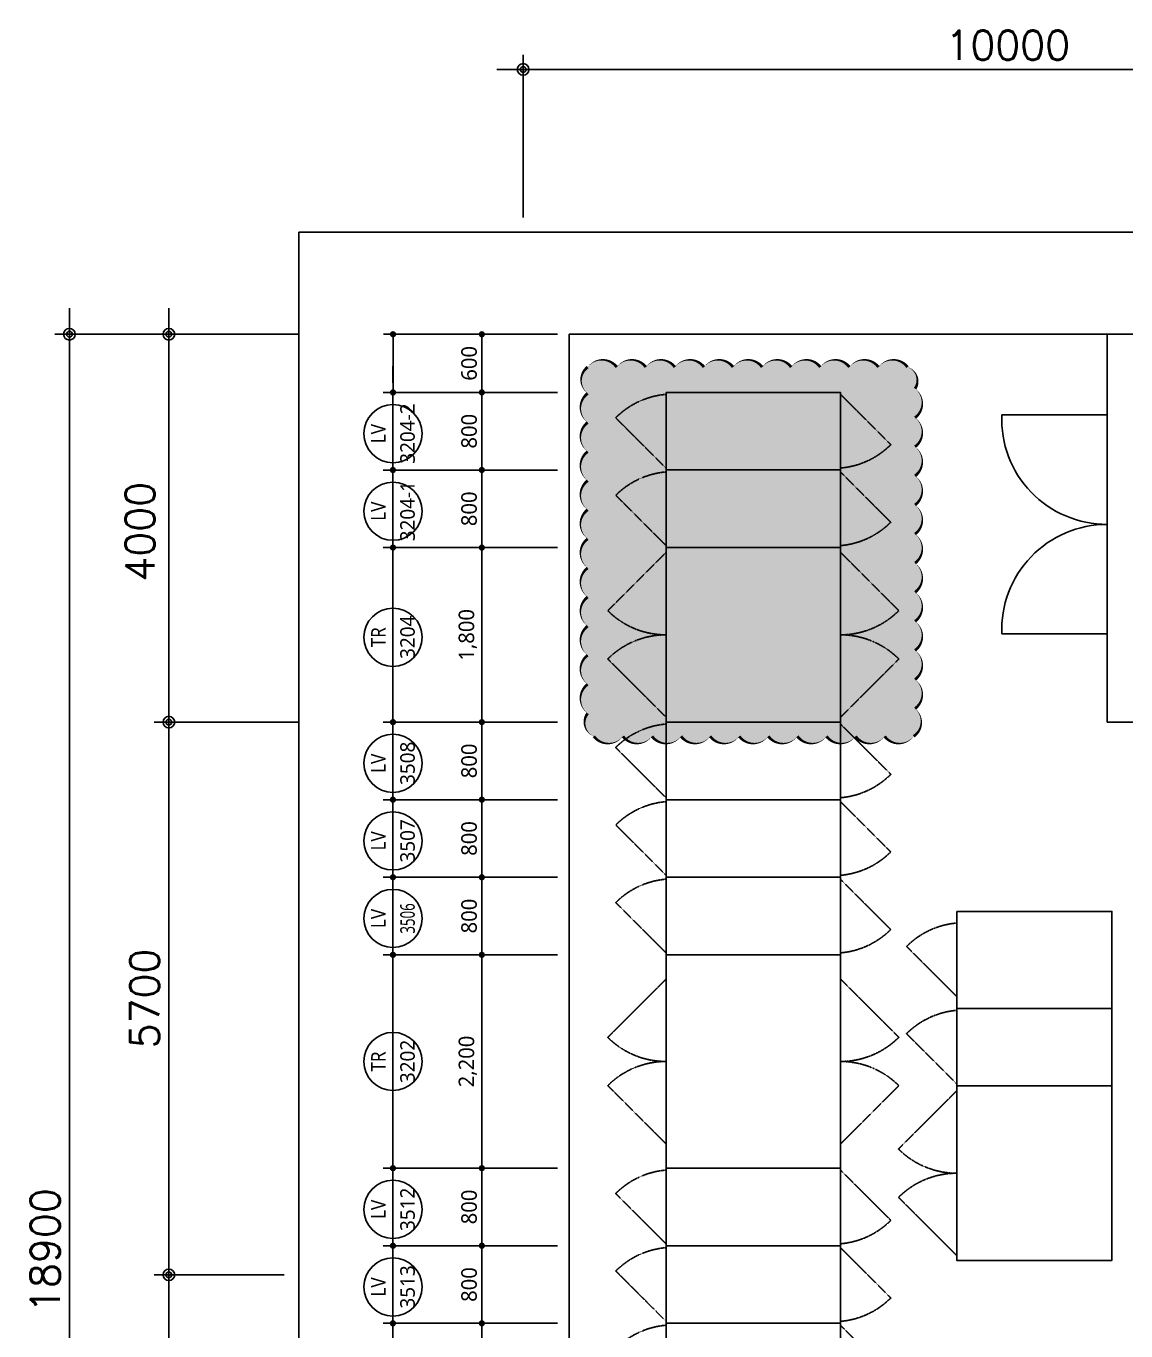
# Model space of a CAD drawing. Header units: millimetres. Extents: x -168200 to -84100, y 0 to 59400.
# Drawn here: x -150753 to -139406, y 15602 to 29058 of the extents above; entities that cross this region are included whole.
import ezdxf
from ezdxf.enums import TextEntityAlignment as Align
from ezdxf.xclip import XClip

# ---------------------------------------------------------------- set-up
doc = ezdxf.new("R2010")
doc.units = ezdxf.units.MM
doc.header["$XCLIPFRAME"] = 0
for name, pattern in [('CEN', [62, 60, -1, 0, -1]), ('CENTER', [55, 50, -2, 1, -2]), ('HIDDEN', [0.375, 0.25, -0.125])]:
    doc.linetypes.add(name, pattern=pattern)
doc.layers.get('Defpoints').update_dxf_attribs({"color": 167})
for name, color, linetype in [('arch', 8, 'Continuous'), ('cen', 1, 'CENTER'), ('DIM', 6, 'Continuous'), ('J', 7, 'Continuous'), ('SOL', 252, 'Continuous'), ('SYM', 3, 'Continuous'), ('XREF', 7, 'CEN')]:
    doc.layers.add(name, color=color, linetype=linetype)
doc.styles.add('2', font='romanc.shx', dxfattribs={"bigfont": 'gsg1.shx'})
doc.styles.add('arch', font='romans.shx', dxfattribs={"bigfont": 'GHS.SHX'})
doc.styles.add('GHS', font='malgun.ttf')
doc.styles.add('맑은고딕', font='malgun.ttf')
doc.dimstyles.new('Copy of PSD MI', dxfattribs={"dimscale": 100, "dimtxt": 1.5, "dimasz": 0.8, "dimexe": 1.25, "dimexo": 1.5, "dimgap": 0.6, "dimtad": 1, "dimdec": 0, "dimzin": 1, "dimdsep": 46, "dimlunit": 6, "dimtxsty": '맑은고딕', "dimblk": 'DOT', "dimcen": 2.5, "dimadec": 0, "dimazin": 0, "dimtfac": 1, "dimtdec": 0, "dimtix": 1, "dimtmove": 2, "dimatfit": 3, "dimfxl": 1, "dimtolj": 1, "dimtzin": 1, "dimarcsym": 0})
doc.dimstyles.new('치수~', dxfattribs={"dimscale": 200, "dimtxt": 3, "dimasz": 1.2, "dimexe": 1.5, "dimexo": 1.5, "dimgap": 1, "dimtad": 1, "dimdec": 0, "dimrnd": 0.25, "dimzin": 0, "dimdsep": 46, "dimtxsty": '2', "dimblk": 'Dimdot', "dimcen": 5, "dimclrd": 256, "dimclre": 256, "dimclrt": 256, "dimadec": 0, "dimazin": 0, "dimtfac": 1, "dimtdec": 0, "dimtix": 1, "dimtmove": 2, "dimatfit": 1, "dimldrblk": 'DIMDOT1', "dimfxl": 1, "dimtolj": 1, "dimtzin": 0, "dimarcsym": 0})

# ---------------------------------------------------------------- blocks, each defined once
blk = doc.blocks.new('XR-A동', base_point=(461, 408))
at = {"layer": 'arch', "ltscale": 5}
for p, q in [((-58975, 55837), (-58975, 74737)), ((-58975, 74737), (-53425, 74737)), ((-53425, 74737), (-53425, 70737)), ((-53425, 74737), (-49075, 74737)), ((-53425, 73905), (-54511, 73905)), ((-53425, 71646), (-54511, 71646)), ((-53425, 70737), (-49075, 70737))]:
    blk.add_line(p, q, dxfattribs=at)
for centre, start, end in [((-53425, 73862), 177.7706, 270), ((-53425, 71688), 90, 182.2294)]:
    blk.add_arc(centre, 1087, start, end, dxfattribs=at)
blk = doc.blocks.new('Dimdot')
at = {"layer": 'arch', "linetype": 'Continuous'}
blk.add_line((-2.25, 0), (2.25, 0), dxfattribs=at)
for radius in [0.5, 0.25]:
    blk.add_circle((0, 0), radius, dxfattribs=at)
blk = doc.blocks.new('*D10')
at = {"layer": 'arch', "lineweight": -2, "transparency": 16777216}
for p, q in [((-147933, 25880), (-150456, 25880)), ((-150306, 25760), (-150306, 7100)), ((-147933, 6980), (-150456, 6980))]:
    blk.add_line(p, q, dxfattribs=at)
at = {"layer": 'Defpoints', "color": 0, "transparency": 16777216}
for p in [(-147783, 25880), (-150306, 6980), (-147783, 6980)]:
    blk.add_point(p, dxfattribs=at)
at = {"layer": 'arch', "lineweight": -2, "transparency": 16777216, "xscale": 120, "yscale": 120, "zscale": 120}
for p, rotation in [((-150306, 25880), 90), ((-150306, 6980), 270)]:
    blk.add_blockref('Dimdot', p, dxfattribs=dict(at, rotation=rotation))
at = {"layer": 'arch', "transparency": 16777216, "insert": (-150556, 16430), "char_height": 300, "attachment_point": 5, "rotation": 90, "style": 'arch'}
blk.add_mtext('\\A1;18900', dxfattribs=at)
blk = doc.blocks.new('DIMDOT1')
blk.add_hatch(color=256).paths.add_polyline_path([(0.5, 0, 1), (-0.5, 0, 1)])
blk.add_line((-2, 0), (2, 0))
blk.add_circle((0, 0), 0.5)
blk = doc.blocks.new('*D11')
at = {"layer": 'arch', "lineweight": -2, "transparency": 16777216}
for p, q in [((-145625, 27083), (-145625, 28761)), ((-135625, 27083), (-135625, 28761)), ((-145505, 28611), (-135745, 28611))]:
    blk.add_line(p, q, dxfattribs=at)
at = {"layer": 'Defpoints', "color": 0, "transparency": 16777216}
for p in [(-135625, 28611), (-145625, 26933), (-135625, 26933)]:
    blk.add_point(p, dxfattribs=at)
at = {"layer": 'arch', "lineweight": -2, "transparency": 16777216, "xscale": 120, "yscale": 120, "zscale": 120, "rotation": 180}
blk.add_blockref('Dimdot', (-145625, 28611), dxfattribs=at)
at = {"layer": 'arch', "lineweight": -2, "transparency": 16777216, "xscale": 120, "yscale": 120, "zscale": 120}
blk.add_blockref('Dimdot', (-135625, 28611), dxfattribs=at)
at = {"layer": 'arch', "transparency": 16777216, "insert": (-140625, 28861), "char_height": 300, "attachment_point": 5, "style": 'arch'}
blk.add_mtext('\\A1;10000', dxfattribs=at)
blk = doc.blocks.new('*D13')
at = {"layer": 'arch', "lineweight": -2, "transparency": 16777216}
for p, q in [((-147933, 21880), (-149430, 21880)), ((-149280, 21760), (-149280, 16300)), ((-148245, 16180), (-149430, 16180))]:
    blk.add_line(p, q, dxfattribs=at)
at = {"layer": 'Defpoints', "color": 0, "transparency": 16777216}
for p in [(-147783, 21880), (-149280, 16180), (-148095, 16180)]:
    blk.add_point(p, dxfattribs=at)
at = {"layer": 'arch', "lineweight": -2, "transparency": 16777216, "xscale": 120, "yscale": 120, "zscale": 120}
for p, rotation in [((-149280, 21880), 90), ((-149280, 16180), 270)]:
    blk.add_blockref('Dimdot', p, dxfattribs=dict(at, rotation=rotation))
at = {"layer": 'arch', "transparency": 16777216, "insert": (-149530, 19030), "char_height": 300, "attachment_point": 5, "rotation": 90, "style": 'arch'}
blk.add_mtext('\\A1;5700', dxfattribs=at)
blk = doc.blocks.new('*D14')
at = {"layer": 'arch', "lineweight": -2, "transparency": 16777216}
for p, q in [((-147933, 25880), (-149430, 25880)), ((-149280, 22000), (-149280, 25760)), ((-147933, 21880), (-149430, 21880))]:
    blk.add_line(p, q, dxfattribs=at)
at = {"layer": 'Defpoints', "color": 0, "transparency": 16777216}
for p in [(-149280, 25880), (-147783, 25880), (-147783, 21880)]:
    blk.add_point(p, dxfattribs=at)
at = {"layer": 'arch', "lineweight": -2, "transparency": 16777216, "xscale": 120, "yscale": 120, "zscale": 120}
for p, rotation in [((-149280, 25880), 90), ((-149280, 21880), 270)]:
    blk.add_blockref('Dimdot', p, dxfattribs=dict(at, rotation=rotation))
at = {"layer": 'arch', "transparency": 16777216, "insert": (-149577, 23843), "char_height": 300, "attachment_point": 5, "rotation": 90, "style": 'arch'}
blk.add_mtext('\\A1;4000', dxfattribs=at)
blk = doc.blocks.new('*D15')
at = {"layer": 'arch', "lineweight": -2, "transparency": 16777216}
for p, q in [((-148089, 16180), (-149430, 16180)), ((-149280, 10700), (-149280, 16060)), ((-148089, 10580), (-149430, 10580))]:
    blk.add_line(p, q, dxfattribs=at)
at = {"layer": 'Defpoints', "color": 0, "transparency": 16777216}
for p in [(-149280, 16180), (-147939, 16180), (-147939, 10580)]:
    blk.add_point(p, dxfattribs=at)
at = {"layer": 'arch', "lineweight": -2, "transparency": 16777216, "xscale": 120, "yscale": 120, "zscale": 120}
for p, rotation in [((-149280, 16180), 90), ((-149280, 10580), 270)]:
    blk.add_blockref('Dimdot', p, dxfattribs=dict(at, rotation=rotation))
at = {"layer": 'arch', "transparency": 16777216, "insert": (-149530, 13380), "char_height": 300, "attachment_point": 5, "rotation": 90, "style": 'arch'}
blk.add_mtext('\\A1;5600', dxfattribs=at)
blk = doc.blocks.new('DOT')
at = {"layer": 'cen', "color": 0, "linetype": 'ByBlock'}
blk.add_line((-0.5, 0), (-1, 0), dxfattribs=at)
at = {"layer": 'cen', "color": 0, "linetype": 'ByBlock', "const_width": 0.5}
blk.add_lwpolyline([(-0.25, 0, 1), (0.25, 0, 1)], format="xyb", close=True, dxfattribs=at)
blk = doc.blocks.new('*D62')
at = {"layer": 'Defpoints', "color": 0, "transparency": 16777216}
for p in [(-145151, 17280), (-146051, 16480), (-145151, 16480)]:
    blk.add_point(p, dxfattribs=at)
at = {"layer": 'DIM', "color": 0, "lineweight": -2, "ltscale": 2, "transparency": 16777216}
for p, q in [((-145271, 17280), (-146151, 17280)), ((-146051, 17216), (-146051, 16544)), ((-145271, 16480), (-146151, 16480))]:
    blk.add_line(p, q, dxfattribs=at)
at = {"layer": 'DIM', "color": 0, "lineweight": -2, "transparency": 16777216, "xscale": 64, "yscale": 64, "zscale": 64}
for p, rotation in [((-146051, 17280), 90), ((-146051, 16480), 270)]:
    blk.add_blockref('DOT', p, dxfattribs=dict(at, rotation=rotation))
at = {"layer": 'DIM', "color": 3, "transparency": 16777216, "insert": (-146182, 16880), "char_height": 160, "attachment_point": 5, "rotation": 90, "style": '맑은고딕'}
blk.add_mtext('\\A1;800', dxfattribs=at)
blk = doc.blocks.new('*D63')
at = {"layer": 'Defpoints', "color": 0, "transparency": 16777216}
for p in [(-145151, 19480), (-146051, 17280), (-145151, 17280)]:
    blk.add_point(p, dxfattribs=at)
at = {"layer": 'DIM', "color": 0, "lineweight": -2, "ltscale": 2, "transparency": 16777216}
for p, q in [((-145271, 19480), (-146151, 19480)), ((-146051, 19416), (-146051, 17344)), ((-145271, 17280), (-146151, 17280))]:
    blk.add_line(p, q, dxfattribs=at)
at = {"layer": 'DIM', "color": 0, "lineweight": -2, "transparency": 16777216, "xscale": 64, "yscale": 64, "zscale": 64}
for p, rotation in [((-146051, 19480), 90), ((-146051, 17280), 270)]:
    blk.add_blockref('DOT', p, dxfattribs=dict(at, rotation=rotation))
at = {"layer": 'DIM', "color": 3, "transparency": 16777216, "insert": (-146196, 18380), "char_height": 160, "attachment_point": 5, "rotation": 90, "style": '맑은고딕'}
blk.add_mtext('\\A1;2,200', dxfattribs=at)
blk = doc.blocks.new('*D64')
at = {"layer": 'Defpoints', "color": 0, "transparency": 16777216}
for p in [(-145151, 20280), (-146051, 19480), (-145151, 19480)]:
    blk.add_point(p, dxfattribs=at)
at = {"layer": 'DIM', "color": 0, "lineweight": -2, "ltscale": 2, "transparency": 16777216}
for p, q in [((-145271, 20280), (-146151, 20280)), ((-146051, 20216), (-146051, 19544)), ((-145271, 19480), (-146151, 19480))]:
    blk.add_line(p, q, dxfattribs=at)
at = {"layer": 'DIM', "color": 0, "lineweight": -2, "transparency": 16777216, "xscale": 64, "yscale": 64, "zscale": 64}
for p, rotation in [((-146051, 20280), 90), ((-146051, 19480), 270)]:
    blk.add_blockref('DOT', p, dxfattribs=dict(at, rotation=rotation))
at = {"layer": 'DIM', "color": 3, "transparency": 16777216, "insert": (-146182, 19880), "char_height": 160, "attachment_point": 5, "rotation": 90, "style": '맑은고딕'}
blk.add_mtext('\\A1;800', dxfattribs=at)
blk = doc.blocks.new('*D65')
at = {"layer": 'Defpoints', "color": 0, "transparency": 16777216}
for p in [(-145151, 21080), (-146051, 20280), (-145151, 20280)]:
    blk.add_point(p, dxfattribs=at)
at = {"layer": 'DIM', "color": 0, "lineweight": -2, "ltscale": 2, "transparency": 16777216}
for p, q in [((-145271, 21080), (-146151, 21080)), ((-146051, 21016), (-146051, 20344)), ((-145271, 20280), (-146151, 20280))]:
    blk.add_line(p, q, dxfattribs=at)
at = {"layer": 'DIM', "color": 0, "lineweight": -2, "transparency": 16777216, "xscale": 64, "yscale": 64, "zscale": 64}
for p, rotation in [((-146051, 21080), 90), ((-146051, 20280), 270)]:
    blk.add_blockref('DOT', p, dxfattribs=dict(at, rotation=rotation))
at = {"layer": 'DIM', "color": 3, "transparency": 16777216, "insert": (-146182, 20680), "char_height": 160, "attachment_point": 5, "rotation": 90, "style": '맑은고딕'}
blk.add_mtext('\\A1;800', dxfattribs=at)
blk = doc.blocks.new('*D66')
at = {"layer": 'Defpoints', "color": 0, "transparency": 16777216}
for p in [(-145151, 21880), (-146051, 21080), (-145151, 21080)]:
    blk.add_point(p, dxfattribs=at)
at = {"layer": 'DIM', "color": 0, "lineweight": -2, "ltscale": 2, "transparency": 16777216}
for p, q in [((-145271, 21880), (-146151, 21880)), ((-146051, 21816), (-146051, 21144)), ((-145271, 21080), (-146151, 21080))]:
    blk.add_line(p, q, dxfattribs=at)
at = {"layer": 'DIM', "color": 0, "lineweight": -2, "transparency": 16777216, "xscale": 64, "yscale": 64, "zscale": 64}
for p, rotation in [((-146051, 21880), 90), ((-146051, 21080), 270)]:
    blk.add_blockref('DOT', p, dxfattribs=dict(at, rotation=rotation))
at = {"layer": 'DIM', "color": 3, "transparency": 16777216, "insert": (-146182, 21480), "char_height": 160, "attachment_point": 5, "rotation": 90, "style": '맑은고딕'}
blk.add_mtext('\\A1;800', dxfattribs=at)
blk = doc.blocks.new('*D68')
at = {"layer": 'Defpoints', "color": 0, "transparency": 16777216}
for p in [(-145151, 23680), (-146051, 21880), (-145151, 21880)]:
    blk.add_point(p, dxfattribs=at)
at = {"layer": 'DIM', "color": 0, "lineweight": -2, "ltscale": 2, "transparency": 16777216}
for p, q in [((-145271, 23680), (-146151, 23680)), ((-146051, 23616), (-146051, 21944)), ((-145271, 21880), (-146151, 21880))]:
    blk.add_line(p, q, dxfattribs=at)
at = {"layer": 'DIM', "color": 0, "lineweight": -2, "transparency": 16777216, "xscale": 64, "yscale": 64, "zscale": 64}
for p, rotation in [((-146051, 23680), 90), ((-146051, 21880), 270)]:
    blk.add_blockref('DOT', p, dxfattribs=dict(at, rotation=rotation))
at = {"layer": 'DIM', "color": 3, "transparency": 16777216, "insert": (-146196, 22780), "char_height": 160, "attachment_point": 5, "rotation": 90, "style": '맑은고딕'}
blk.add_mtext('\\A1;1,800', dxfattribs=at)
blk = doc.blocks.new('*D69')
at = {"layer": 'Defpoints', "color": 0, "transparency": 16777216}
for p in [(-145151, 24480), (-146051, 23680), (-145151, 23680)]:
    blk.add_point(p, dxfattribs=at)
at = {"layer": 'DIM', "color": 0, "lineweight": -2, "ltscale": 2, "transparency": 16777216}
for p, q in [((-145271, 24480), (-146151, 24480)), ((-146051, 24416), (-146051, 23744)), ((-145271, 23680), (-146151, 23680))]:
    blk.add_line(p, q, dxfattribs=at)
at = {"layer": 'DIM', "color": 0, "lineweight": -2, "transparency": 16777216, "xscale": 64, "yscale": 64, "zscale": 64}
for p, rotation in [((-146051, 24480), 90), ((-146051, 23680), 270)]:
    blk.add_blockref('DOT', p, dxfattribs=dict(at, rotation=rotation))
at = {"layer": 'DIM', "color": 3, "transparency": 16777216, "insert": (-146182, 24080), "char_height": 160, "attachment_point": 5, "rotation": 90, "style": '맑은고딕'}
blk.add_mtext('\\A1;800', dxfattribs=at)
blk = doc.blocks.new('*D70')
at = {"layer": 'Defpoints', "color": 0, "transparency": 16777216}
for p in [(-145151, 25280), (-146051, 24480), (-145151, 24480)]:
    blk.add_point(p, dxfattribs=at)
at = {"layer": 'DIM', "color": 0, "lineweight": -2, "ltscale": 2, "transparency": 16777216}
for p, q in [((-145271, 25280), (-146151, 25280)), ((-146051, 25216), (-146051, 24544)), ((-145271, 24480), (-146151, 24480))]:
    blk.add_line(p, q, dxfattribs=at)
at = {"layer": 'DIM', "color": 0, "lineweight": -2, "transparency": 16777216, "xscale": 64, "yscale": 64, "zscale": 64}
for p, rotation in [((-146051, 25280), 90), ((-146051, 24480), 270)]:
    blk.add_blockref('DOT', p, dxfattribs=dict(at, rotation=rotation))
at = {"layer": 'DIM', "color": 3, "transparency": 16777216, "insert": (-146182, 24880), "char_height": 160, "attachment_point": 5, "rotation": 90, "style": '맑은고딕'}
blk.add_mtext('\\A1;800', dxfattribs=at)
blk = doc.blocks.new('*D75')
at = {"layer": 'Defpoints', "color": 0, "transparency": 16777216}
for p in [(-145151, 25280), (-146968, 24480), (-145151, 24480)]:
    blk.add_point(p, dxfattribs=at)
at = {"layer": 'DIM', "color": 0, "lineweight": -2, "ltscale": 2, "transparency": 16777216}
for p, q in [((-145271, 25280), (-147068, 25280)), ((-146968, 25216), (-146968, 24544)), ((-145271, 24480), (-147068, 24480))]:
    blk.add_line(p, q, dxfattribs=at)
at = {"layer": 'DIM', "color": 0, "lineweight": -2, "transparency": 16777216, "xscale": 64, "yscale": 64, "zscale": 64}
for p, rotation in [((-146968, 25280), 90), ((-146968, 24480), 270)]:
    blk.add_blockref('DOT', p, dxfattribs=dict(at, rotation=rotation))
blk = doc.blocks.new('*D76')
at = {"layer": 'Defpoints', "color": 0, "transparency": 16777216}
for p in [(-145151, 24480), (-146968, 23680), (-145151, 23680)]:
    blk.add_point(p, dxfattribs=at)
at = {"layer": 'DIM', "color": 0, "lineweight": -2, "ltscale": 2, "transparency": 16777216}
for p, q in [((-145271, 24480), (-147068, 24480)), ((-146968, 24416), (-146968, 23744)), ((-145271, 23680), (-147068, 23680))]:
    blk.add_line(p, q, dxfattribs=at)
at = {"layer": 'DIM', "color": 0, "lineweight": -2, "transparency": 16777216, "xscale": 64, "yscale": 64, "zscale": 64}
for p, rotation in [((-146968, 24480), 90), ((-146968, 23680), 270)]:
    blk.add_blockref('DOT', p, dxfattribs=dict(at, rotation=rotation))
blk = doc.blocks.new('*D77')
at = {"layer": 'Defpoints', "color": 0, "transparency": 16777216}
for p in [(-146968, 23680), (-145151, 23680), (-145151, 21880)]:
    blk.add_point(p, dxfattribs=at)
at = {"layer": 'DIM', "color": 0, "lineweight": -2, "ltscale": 2, "transparency": 16777216}
for p, q in [((-145271, 23680), (-147068, 23680)), ((-146968, 21944), (-146968, 23616)), ((-145271, 21880), (-147068, 21880))]:
    blk.add_line(p, q, dxfattribs=at)
at = {"layer": 'DIM', "color": 0, "lineweight": -2, "transparency": 16777216, "xscale": 64, "yscale": 64, "zscale": 64}
for p, rotation in [((-146968, 23680), 90), ((-146968, 21880), 270)]:
    blk.add_blockref('DOT', p, dxfattribs=dict(at, rotation=rotation))
blk = doc.blocks.new('*D78')
at = {"layer": 'Defpoints', "color": 0, "transparency": 16777216}
for p in [(-145151, 21880), (-146968, 21080), (-145151, 21080)]:
    blk.add_point(p, dxfattribs=at)
at = {"layer": 'DIM', "color": 0, "lineweight": -2, "ltscale": 2, "transparency": 16777216}
for p, q in [((-145271, 21880), (-147068, 21880)), ((-146968, 21816), (-146968, 21144)), ((-145271, 21080), (-147068, 21080))]:
    blk.add_line(p, q, dxfattribs=at)
at = {"layer": 'DIM', "color": 0, "lineweight": -2, "transparency": 16777216, "xscale": 64, "yscale": 64, "zscale": 64}
for p, rotation in [((-146968, 21880), 90), ((-146968, 21080), 270)]:
    blk.add_blockref('DOT', p, dxfattribs=dict(at, rotation=rotation))
blk = doc.blocks.new('*D79')
at = {"layer": 'Defpoints', "color": 0, "transparency": 16777216}
for p in [(-145151, 21080), (-146968, 20280), (-145151, 20280)]:
    blk.add_point(p, dxfattribs=at)
at = {"layer": 'DIM', "color": 0, "lineweight": -2, "ltscale": 2, "transparency": 16777216}
for p, q in [((-145271, 21080), (-147068, 21080)), ((-146968, 21016), (-146968, 20344)), ((-145271, 20280), (-147068, 20280))]:
    blk.add_line(p, q, dxfattribs=at)
at = {"layer": 'DIM', "color": 0, "lineweight": -2, "transparency": 16777216, "xscale": 64, "yscale": 64, "zscale": 64}
for p, rotation in [((-146968, 21080), 90), ((-146968, 20280), 270)]:
    blk.add_blockref('DOT', p, dxfattribs=dict(at, rotation=rotation))
blk = doc.blocks.new('*D80')
at = {"layer": 'Defpoints', "color": 0, "transparency": 16777216}
for p in [(-145151, 20280), (-146968, 19480), (-145151, 19480)]:
    blk.add_point(p, dxfattribs=at)
at = {"layer": 'DIM', "color": 0, "lineweight": -2, "ltscale": 2, "transparency": 16777216}
for p, q in [((-145271, 20280), (-147068, 20280)), ((-146968, 20216), (-146968, 19544)), ((-145271, 19480), (-147068, 19480))]:
    blk.add_line(p, q, dxfattribs=at)
at = {"layer": 'DIM', "color": 0, "lineweight": -2, "transparency": 16777216, "xscale": 64, "yscale": 64, "zscale": 64}
for p, rotation in [((-146968, 20280), 90), ((-146968, 19480), 270)]:
    blk.add_blockref('DOT', p, dxfattribs=dict(at, rotation=rotation))
blk = doc.blocks.new('*D81')
at = {"layer": 'Defpoints', "color": 0, "transparency": 16777216}
for p in [(-146968, 19480), (-145151, 19480), (-145151, 17280)]:
    blk.add_point(p, dxfattribs=at)
at = {"layer": 'DIM', "color": 0, "lineweight": -2, "ltscale": 2, "transparency": 16777216}
for p, q in [((-145271, 19480), (-147068, 19480)), ((-146968, 17344), (-146968, 19416)), ((-145271, 17280), (-147068, 17280))]:
    blk.add_line(p, q, dxfattribs=at)
at = {"layer": 'DIM', "color": 0, "lineweight": -2, "transparency": 16777216, "xscale": 64, "yscale": 64, "zscale": 64}
for p, rotation in [((-146968, 19480), 90), ((-146968, 17280), 270)]:
    blk.add_blockref('DOT', p, dxfattribs=dict(at, rotation=rotation))
blk = doc.blocks.new('*D82')
at = {"layer": 'Defpoints', "color": 0, "transparency": 16777216}
for p in [(-145151, 17280), (-146968, 16480), (-145151, 16480)]:
    blk.add_point(p, dxfattribs=at)
at = {"layer": 'DIM', "color": 0, "lineweight": -2, "ltscale": 2, "transparency": 16777216}
for p, q in [((-145271, 17280), (-147068, 17280)), ((-146968, 17216), (-146968, 16544)), ((-145271, 16480), (-147068, 16480))]:
    blk.add_line(p, q, dxfattribs=at)
at = {"layer": 'DIM', "color": 0, "lineweight": -2, "transparency": 16777216, "xscale": 64, "yscale": 64, "zscale": 64}
for p, rotation in [((-146968, 17280), 90), ((-146968, 16480), 270)]:
    blk.add_blockref('DOT', p, dxfattribs=dict(at, rotation=rotation))
blk = doc.blocks.new('*D54')
at = {"layer": 'Defpoints', "color": 0, "transparency": 16777216}
for p in [(-145150, 25880), (-146051, 25280), (-145151, 25280)]:
    blk.add_point(p, dxfattribs=at)
at = {"layer": 'DIM', "color": 0, "lineweight": -2, "ltscale": 2, "transparency": 16777216}
for p, q in [((-145270, 25880), (-146151, 25880)), ((-146051, 25816), (-146051, 25344)), ((-145271, 25280), (-146151, 25280))]:
    blk.add_line(p, q, dxfattribs=at)
at = {"layer": 'DIM', "color": 0, "lineweight": -2, "transparency": 16777216, "xscale": 64, "yscale": 64, "zscale": 64}
for p, rotation in [((-146051, 25880), 90), ((-146051, 25280), 270)]:
    blk.add_blockref('DOT', p, dxfattribs=dict(at, rotation=rotation))
at = {"layer": 'DIM', "color": 3, "transparency": 16777216, "insert": (-146182, 25580), "char_height": 160, "attachment_point": 5, "rotation": 90, "style": '맑은고딕'}
blk.add_mtext('\\A1;600', dxfattribs=at)
blk = doc.blocks.new('*D55')
at = {"layer": 'Defpoints', "color": 0, "transparency": 16777216}
for p in [(-145151, 25880), (-146967, 25280), (-145151, 25280)]:
    blk.add_point(p, dxfattribs=at)
at = {"layer": 'DIM', "color": 0, "lineweight": -2, "ltscale": 2, "transparency": 16777216}
for p, q in [((-145271, 25880), (-147067, 25880)), ((-146967, 25816), (-146967, 25344)), ((-145271, 25280), (-147067, 25280))]:
    blk.add_line(p, q, dxfattribs=at)
at = {"layer": 'DIM', "color": 0, "lineweight": -2, "transparency": 16777216, "xscale": 64, "yscale": 64, "zscale": 64}
for p, rotation in [((-146967, 25880), 90), ((-146967, 25280), 270)]:
    blk.add_blockref('DOT', p, dxfattribs=dict(at, rotation=rotation))
blk = doc.blocks.new('*D84')
at = {"layer": 'Defpoints', "color": 0, "transparency": 16777216}
for p in [(-145151, 16480), (-146051, 15680), (-145151, 15680)]:
    blk.add_point(p, dxfattribs=at)
at = {"layer": 'DIM', "color": 0, "lineweight": -2, "ltscale": 2, "transparency": 16777216}
for p, q in [((-145271, 16480), (-146151, 16480)), ((-146051, 16416), (-146051, 15744)), ((-145271, 15680), (-146151, 15680))]:
    blk.add_line(p, q, dxfattribs=at)
at = {"layer": 'DIM', "color": 0, "lineweight": -2, "transparency": 16777216, "xscale": 64, "yscale": 64, "zscale": 64}
for p, rotation in [((-146051, 16480), 90), ((-146051, 15680), 270)]:
    blk.add_blockref('DOT', p, dxfattribs=dict(at, rotation=rotation))
at = {"layer": 'DIM', "color": 3, "transparency": 16777216, "insert": (-146182, 16080), "char_height": 160, "attachment_point": 5, "rotation": 90, "style": '맑은고딕'}
blk.add_mtext('\\A1;800', dxfattribs=at)
blk = doc.blocks.new('*D85')
at = {"layer": 'Defpoints', "color": 0, "transparency": 16777216}
for p in [(-145151, 16480), (-146968, 15680), (-145151, 15680)]:
    blk.add_point(p, dxfattribs=at)
at = {"layer": 'DIM', "color": 0, "lineweight": -2, "ltscale": 2, "transparency": 16777216}
for p, q in [((-145271, 16480), (-147068, 16480)), ((-146968, 16416), (-146968, 15744)), ((-145271, 15680), (-147068, 15680))]:
    blk.add_line(p, q, dxfattribs=at)
at = {"layer": 'DIM', "color": 0, "lineweight": -2, "transparency": 16777216, "xscale": 64, "yscale": 64, "zscale": 64}
for p, rotation in [((-146968, 16480), 90), ((-146968, 15680), 270)]:
    blk.add_blockref('DOT', p, dxfattribs=dict(at, rotation=rotation))
blk = doc.blocks.new('*D86')
at = {"layer": 'Defpoints', "color": 0, "transparency": 16777216}
for p in [(-145151, 15680), (-146051, 14880), (-145151, 14880)]:
    blk.add_point(p, dxfattribs=at)
at = {"layer": 'DIM', "color": 0, "lineweight": -2, "ltscale": 2, "transparency": 16777216}
for p, q in [((-145271, 15680), (-146151, 15680)), ((-146051, 15616), (-146051, 14944)), ((-145271, 14880), (-146151, 14880))]:
    blk.add_line(p, q, dxfattribs=at)
at = {"layer": 'DIM', "color": 0, "lineweight": -2, "transparency": 16777216, "xscale": 64, "yscale": 64, "zscale": 64}
for p, rotation in [((-146051, 15680), 90), ((-146051, 14880), 270)]:
    blk.add_blockref('DOT', p, dxfattribs=dict(at, rotation=rotation))
at = {"layer": 'DIM', "color": 3, "transparency": 16777216, "insert": (-146182, 15280), "char_height": 160, "attachment_point": 5, "rotation": 90, "style": '맑은고딕'}
blk.add_mtext('\\A1;800', dxfattribs=at)
blk = doc.blocks.new('*D87')
at = {"layer": 'Defpoints', "color": 0, "transparency": 16777216}
for p in [(-145151, 15680), (-146968, 14880), (-145151, 14880)]:
    blk.add_point(p, dxfattribs=at)
at = {"layer": 'DIM', "color": 0, "lineweight": -2, "ltscale": 2, "transparency": 16777216}
for p, q in [((-145271, 15680), (-147068, 15680)), ((-146968, 15616), (-146968, 14944)), ((-145271, 14880), (-147068, 14880))]:
    blk.add_line(p, q, dxfattribs=at)
at = {"layer": 'DIM', "color": 0, "lineweight": -2, "transparency": 16777216, "xscale": 64, "yscale": 64, "zscale": 64}
for p, rotation in [((-146968, 15680), 90), ((-146968, 14880), 270)]:
    blk.add_blockref('DOT', p, dxfattribs=dict(at, rotation=rotation))

msp = doc.modelspace()

# ---------------------------------------------------------------- hatches: boundary and pattern name
at = {"layer": 'SOL'}
msp.add_hatch(color=256, dxfattribs=at).paths.add_polyline_path([(-144959.4, 25541.5, -0.5), (-144659.4, 25541.5, -0.5), (-144359.4, 25541.5, -0.5), (-144059.4, 25541.5, -0.5), (-143759.4, 25541.5, -0.5), (-143459.4, 25541.5, -0.5), (-143159.4, 25541.5, -0.5), (-142859.4, 25541.5, -0.5), (-142559.4, 25541.5, -0.5), (-142259.4, 25541.5, -0.5), (-141959.4, 25541.5, -0.5), (-141659.4, 25541.5, -0.5), (-141581.5, 25319.5, -0.5), (-141581.5, 25019.5, -0.5), (-141581.5, 24719.5, -0.5), (-141581.5, 24419.5, -0.5), (-141581.5, 24119.5, -0.5), (-141581.5, 23819.5, -0.5), (-141581.5, 23519.5, -0.5), (-141581.5, 23219.5, -0.5), (-141581.5, 22919.5, -0.5), (-141581.5, 22619.5, -0.5), (-141581.5, 22319.5, -0.5), (-141581.5, 22019.5, -0.5), (-141595.7, 21733.7, -0.5), (-141895.7, 21733.7, -0.5), (-142195.7, 21733.7, -0.5), (-142495.7, 21733.7, -0.5), (-142795.7, 21733.7, -0.5), (-143095.7, 21733.7, -0.5), (-143395.7, 21733.7, -0.5), (-143695.7, 21733.7, -0.5), (-143995.7, 21733.7, -0.5), (-144295.7, 21733.7, -0.5), (-144595.7, 21733.7, -0.5), (-144895.7, 21733.7, -0.5), (-144959.4, 21970, -0.5), (-144959.4, 22270, -0.5), (-144959.4, 22570, -0.5), (-144959.4, 22870, -0.5), (-144959.4, 23170, -0.5), (-144959.4, 23470, -0.5), (-144959.4, 23770, -0.5), (-144959.4, 24070, -0.5), (-144959.4, 24370, -0.5), (-144959.4, 24670, -0.5), (-144959.4, 24970, -0.5), (-144959.4, 25270, -0.5)])

# ---------------------------------------------------------------- linework, layer by layer
at = {"layer": 'DIM'}
for p, q in [((-146968, 25380.2, 0), (-146967.5, 25730.2)), ((-146968, 24580.2, 0), (-146968, 25130.2)), ((-146968, 24580.2, 0), (-146968, 25130.2)), ((-146968, 23780.2, 0), (-146968, 24330.2)), ((-146968, 23780.2, 0), (-146968, 21830.2)), ((-146968, 22480.2, 0), (-146968, 23030.2)), ((-146968, 21180.2, 0), (-146968, 21730.2)), ((-146968, 20380.2, 0), (-146968, 20930.2)), ((-146968, 19580.2, 0), (-146968, 20130.2)), ((-146968, 19380.2, 0), (-146968, 17430.2)), ((-146968, 18105.2, 0), (-146968, 18655.2, 0)), ((-146968, 16580.2, 0), (-146968, 17130.2)), ((-146968, 15780.2, 0), (-146968, 16330.2))]:
    msp.add_line(p, q, dxfattribs=at)
for centre in [(-146968, 24855.2, 0), (-146968, 24055.2, 0), (-146968, 22755.2, 0), (-146968, 21455.2, 0), (-146968, 20655.2, 0), (-146968, 19855.2, 0), (-146968, 18380.2), (-146968, 16855.2, 0), (-146968, 16055.2, 0)]:
    msp.add_circle(centre, 300, dxfattribs=at)
at = {"layer": 'J', "color": 3}
for points in [[(-144150.9, 25280.2), (-144150.9, 24480.2), (-142350.9, 24480.2), (-142350.9, 25280.2)], [(-144150.9, 24480.2), (-144150.9, 23680.2), (-142350.9, 23680.2), (-142350.9, 24480.2)], [(-144150.9, 23680.2), (-144150.9, 21880.2), (-142350.9, 21880.2), (-142350.9, 23680.2)], [(-144150.9, 21880.2), (-144150.9, 21080.2), (-142350.9, 21080.2), (-142350.9, 21880.2)], [(-144150.9, 21080.2), (-144150.9, 20280.2), (-142350.9, 20280.2), (-142350.9, 21080.2)], [(-144150.9, 20280.2), (-144150.9, 19480.2), (-142350.9, 19480.2), (-142350.9, 20280.2)], [(-141150.9, 19927.8), (-141150.9, 18927.8), (-139550.9, 18927.8), (-139550.9, 19927.8)], [(-144150.9, 19480.2), (-144150.9, 17280.2), (-142350.9, 17280.2), (-142350.9, 19480.2)], [(-141150.9, 18927.8), (-141150.9, 18127.8), (-139550.9, 18127.8), (-139550.9, 18927.8)], [(-141150.9, 18127.8), (-141150.9, 16327.8), (-139550.9, 16327.8), (-139550.9, 18127.8)], [(-144150.9, 17280.2), (-144150.9, 16480.2), (-142350.9, 16480.2), (-142350.9, 17280.2)], [(-144150.9, 16480.2), (-144150.9, 15680.2), (-142350.9, 15680.2), (-142350.9, 16480.2)], [(-144150.9, 15680.2), (-144150.9, 14880.2), (-142350.9, 14880.2), (-142350.9, 15680.2)]]:
    msp.add_lwpolyline(points, close=True, dxfattribs=at)
at = {"layer": 'SYM', "color": 6, "linetype": 'HIDDEN'}
for p, q in [((-141832.2, 24741.5), (-142350.9, 25260.2)), ((-144669.7, 25019), (-144150.9, 24500.2)), ((-141832.2, 23941.5), (-142350.9, 24460.2)), ((-144669.7, 24219), (-144150.9, 23700.2)), ((-144150.9, 23630.2), (-144752, 23029.2)), ((-142350.9, 23630.2), (-141749.9, 23029.2)), ((-144150.9, 21930.2), (-144752, 22531.3)), ((-142350.9, 21930.2), (-141749.9, 22531.3)), ((-141832.2, 21341.5), (-142350.9, 21860.2)), ((-144669.7, 21619), (-144150.9, 21100.2)), ((-141832.2, 20541.5), (-142350.9, 21060.2)), ((-144669.7, 20819), (-144150.9, 20300.2)), ((-141832.2, 19741.5), (-142350.9, 20260.2)), ((-144669.7, 20019), (-144150.9, 19500.2)), ((-141669.7, 19566.5), (-141150.9, 19047.8)), ((-144150.9, 19230.2), (-144752, 18629.2)), ((-142350.9, 19230.2), (-141749.9, 18629.2)), ((-141669.7, 18666.5), (-141150.9, 18147.8)), ((-144150.9, 17530.2), (-144752, 18131.3)), ((-142350.9, 17530.2), (-141749.9, 18131.3)), ((-141150.9, 18077.8), (-141752, 17476.7)), ((-141832.2, 16741.5), (-142350.9, 17260.2)), ((-144669.7, 17019), (-144150.9, 16500.2)), ((-141150.9, 16377.8), (-141752, 16978.8)), ((-141832.2, 15941.5), (-142350.9, 16460.2)), ((-144669.7, 16219), (-144150.9, 15700.2)), ((-141832.2, 15141.5), (-142350.9, 15660.2))]:
    msp.add_line(p, q, dxfattribs=at)
at = {"layer": 'SYM'}
msp.add_lwpolyline([(-144959.4, 25541.5, 0, 30, -0.5), (-144659.4, 25541.5, 0, 30, -0.5), (-144359.4, 25541.5, 0, 30, -0.5), (-144059.4, 25541.5, 0, 30, -0.5), (-143759.4, 25541.5, 0, 30, -0.5), (-143459.4, 25541.5, 0, 30, -0.5), (-143159.4, 25541.5, 0, 30, -0.5), (-142859.4, 25541.5, 0, 30, -0.5), (-142559.4, 25541.5, 0, 30, -0.5), (-142259.4, 25541.5, 0, 30, -0.5), (-141959.4, 25541.5, 0, 30, -0.5), (-141659.4, 25541.5, 0, 30, -0.5), (-141581.5, 25319.5, 0, 30, -0.5), (-141581.5, 25019.5, 0, 30, -0.5), (-141581.5, 24719.5, 0, 30, -0.5), (-141581.5, 24419.5, 0, 30, -0.5), (-141581.5, 24119.5, 0, 30, -0.5), (-141581.5, 23819.5, 0, 30, -0.5), (-141581.5, 23519.5, 0, 30, -0.5), (-141581.5, 23219.5, 0, 30, -0.5), (-141581.5, 22919.5, 0, 30, -0.5), (-141581.5, 22619.5, 0, 30, -0.5), (-141581.5, 22319.5, 0, 30, -0.5), (-141581.5, 22019.5, 0, 30, -0.5), (-141595.7, 21733.7, 0, 30, -0.5), (-141895.7, 21733.7, 0, 30, -0.5), (-142195.7, 21733.7, 0, 30, -0.5), (-142495.7, 21733.7, 0, 30, -0.5), (-142795.7, 21733.7, 0, 30, -0.5), (-143095.7, 21733.7, 0, 30, -0.5), (-143395.7, 21733.7, 0, 30, -0.5), (-143695.7, 21733.7, 0, 30, -0.5), (-143995.7, 21733.7, 0, 30, -0.5), (-144295.7, 21733.7, 0, 30, -0.5), (-144595.7, 21733.7, 0, 30, -0.5), (-144895.7, 21733.7, 0, 30, -0.5), (-144959.4, 21970, 0, 30, -0.5), (-144959.4, 22270, 0, 30, -0.5), (-144959.4, 22570, 0, 30, -0.5), (-144959.4, 22870, 0, 30, -0.5), (-144959.4, 23170, 0, 30, -0.5), (-144959.4, 23470, 0, 30, -0.5), (-144959.4, 23770, 0, 30, -0.5), (-144959.4, 24070, 0, 30, -0.5), (-144959.4, 24370, 0, 30, -0.5), (-144959.4, 24670, 0, 30, -0.5), (-144959.4, 24970, 0, 30, -0.5), (-144959.4, 25270, 0, 30, -0.5)], format="xyseb", close=True, dxfattribs=at)
at = {"layer": 'SYM', "color": 6}
msp.add_lwpolyline([(-141506.5, 23969.5, 0, 108, 0), (-141182.5, 23969.5, 0, 0, 0), (-139261.8, 23969.5, 0, 0, 0)], format="xyseb", dxfattribs=at)
at = {"layer": 'SYM', "color": 6, "linetype": 'HIDDEN'}
for centre, radius, start, end in [((-144079.9, 24429.2), 834, 94.88242, 135), ((-142421.9, 25331.2), 834, 274.88242, 315), ((-144079.9, 23629.2), 834, 94.88242, 135), ((-142421.9, 24531.2), 834, 274.88242, 315), ((-144150.9, 23630.2), 850, 225, 270), ((-142350.9, 23630.2), 850, 270, 315), ((-144150.9, 21930.2), 850, 90, 135), ((-142350.9, 21930.2), 850, 45, 90), ((-144079.9, 21029.2), 834, 94.88242, 135), ((-142421.9, 21931.2), 834, 274.88242, 315), ((-144079.9, 20229.2), 834, 94.88242, 135), ((-142421.9, 21131.2), 834, 274.88242, 315), ((-144079.9, 19429.2), 834, 94.88242, 135), ((-141079.9, 18976.8), 834, 94.88242, 135), ((-142421.9, 20331.2), 834, 274.88242, 315), ((-141079.9, 18076.8), 834, 94.88242, 135), ((-144150.9, 19230.2), 850, 225, 270), ((-142350.9, 19230.2), 850, 270, 315), ((-144150.9, 17530.2), 850, 90, 135), ((-142350.9, 17530.2), 850, 45, 90), ((-141150.9, 18077.8), 850, 225, 270), ((-144079.9, 16429.2), 834, 94.88242, 135), ((-141150.9, 16377.8), 850, 90, 135), ((-142421.9, 17331.2), 834, 274.88242, 315), ((-144079.9, 15629.2), 834, 94.88242, 135), ((-142421.9, 16531.2), 834, 274.88242, 315), ((-144079.9, 14829.2), 834, 94.88242, 135)]:
    msp.add_arc(centre, radius, start, end, dxfattribs=at)
at = {"layer": 'XREF', "color": 1}
msp.add_lwpolyline([(-147939, 26932.8), (-132702.5, 26932.8), (-132702.5, 6805), (-147939, 6805)], close=True, dxfattribs=at)

# ---------------------------------------------------------------- block references
at = {"layer": 'XREF'}
ref = msp.add_blockref('XR-A동', (-85715, -48448.1), dxfattribs=at)
XClip(ref).set_block_clipping_path([(-66662.1257610949, 49231.1722187009), (-44524.900792848, 80897.6662130143)])

# ---------------------------------------------------------------- texts
at = {"layer": 'DIM', "color": 3, "style": 'GHS'}
for s, p in [('3204-2', (-146818, 24855.2, 0)), ('3204-1', (-146818, 24055.2, 0)), ('3204', (-146818, 22755.2, 0)), ('3508', (-146818, 21455.2, 0)), ('3507', (-146818, 20655.2, 0)), ('3202', (-146818, 18380.2)), ('3512', (-146818, 16855.2, 0)), ('3513', (-146818, 16055.2, 0))]:
    msp.add_text(s, height=150, rotation=90, dxfattribs=at).set_placement(p, align=Align.MIDDLE)
for s, width, p in [('LV', 0.9, (-147118, 24855.2, 0)), ('LV', 0.9, (-147118, 24055.2, 0)), ('TR', 0.9, (-147118, 22755.2, 0)), ('LV', 0.9, (-147118, 21455.2, 0)), ('LV', 0.9, (-147118, 20655.2, 0)), ('LV', 0.9, (-147118, 19855.2, 0)), ('3506', 0.7, (-146818, 19855.2, 0)), ('TR', 0.9, (-147118, 18380.2)), ('LV', 0.9, (-147118, 16855.2, 0)), ('LV', 0.9, (-147118, 16055.2, 0))]:
    msp.add_text(s, height=150, rotation=90, dxfattribs=dict(at, width=width)).set_placement(p, align=Align.MIDDLE)

# ---------------------------------------------------------------- dimensions: what is measured, and where the dimension line sits
at = {"layer": 'arch'}
dim = msp.add_linear_dim(base=(-135625.4, 28611.1), p1=(-145625.4, 26932.8), p2=(-135625.4, 26932.8), dimstyle='치수~', override={"dimscale": 100, "dimtxsty": 'arch', "dimblk": 'Dimdot'}, dxfattribs=at)
dim.commit()
dim.dimension.update_dxf_attribs({"geometry": '*D11', "text_midpoint": (-140625.4, 28861.1)})
for base, p1, p2, picture, middle in [((-150306, 6980.2), (-147782.7, 25880.2), (-147782.7, 6980.2), '*D10', (-150556, 16430.2)), ((-149280.1, 16180.2), (-147782.7, 21880.2), (-148095.2, 16180.2), '*D13', (-149530.1, 19030.2)), ((-149280.1, 16180.2), (-147939, 10580.2), (-147939, 16180.2), '*D15', (-149530.1, 13380.2))]:
    dim = msp.add_linear_dim(base=base, p1=p1, p2=p2, angle=90, dimstyle='치수~', override={"dimscale": 100, "dimtxsty": 'arch', "dimblk": 'Dimdot'}, dxfattribs=at)
    dim.commit()
    dim.dimension.update_dxf_attribs({"geometry": picture, "text_midpoint": middle})
dim = msp.add_linear_dim(base=(-149280.1, 25880.2), p1=(-147782.7, 21880.2), p2=(-147782.7, 25880.2), angle=90, dimstyle='치수~', override={"dimscale": 100, "dimtxsty": 'arch', "dimblk": 'Dimdot'}, dxfattribs=at)
dim.commit()
dim.dimension.update_dxf_attribs({"geometry": '*D14', "text_midpoint": (-149576.7, 23843.2), "dimtype": 128})
at = {"layer": 'DIM', "color": 6, "ltscale": 2}
for base, p1, p2, angle, picture, middle in [((-146967.5, 25280.2), (-145150.9, 25880.2), (-145151.5, 25280.2, 0), 270, '*D55', (-146318.5, 25680.2)), ((-146968, 24480.2), (-145151.5, 25280.2), (-145151.5, 24480.2, 0), 270, '*D75', (-146318.5, 24880.2)), ((-146968, 23680.2), (-145151.5, 24480.2), (-145151.5, 23680.2, 0), 270, '*D76', (-146318.5, 23780.2)), ((-146968, 23680.2), (-145151.5, 21880.2), (-145151.5, 23680.2, 0), 90, '*D77', (-146318.5, 22380.2)), ((-146968, 21080.2), (-145151.5, 21880.2), (-145151.5, 21080.2, 0), 270, '*D78', (-146318.5, 21180.2)), ((-146968, 20280.2), (-145151.5, 21080.2), (-145151.5, 20280.2, 0), 270, '*D79', (-146318.5, 20380.2)), ((-146968, 19480.2), (-145151.5, 20280.2), (-145151.5, 19480.2, 0), 270, '*D80', (-146318.5, 19580.2)), ((-146968, 19480.2), (-145151.5, 17280.2), (-145151.5, 19480.2, 0), 90, '*D81', (-146318.5, 17780.2)), ((-146968, 16480.2), (-145151.5, 17280.2), (-145151.5, 16480.2, 0), 270, '*D82', (-146318.5, 16580.2)), ((-146968, 15680.2), (-145151.5, 16480.2), (-145151.5, 15680.2, 0), 270, '*D85', (-146318.5, 15780.2)), ((-146968, 14880.2), (-145151.5, 15680.2), (-145151.5, 14880.2, 0), 270, '*D87', (-146318.5, 14980.2))]:
    dim = msp.add_linear_dim(base=base, p1=p1, p2=p2, angle=angle, text=' ', dimstyle='Copy of PSD MI', override={"dimscale": 80, "dimtxt": 2, "dimblk": 'DOT', "dimclrt": 3, "dimfxl": 0.18}, dxfattribs=at)
    dim.commit()
    dim.dimension.update_dxf_attribs({"geometry": picture, "text_midpoint": middle})
for base, p1, p2, picture, middle in [((-146051, 25280.2), (-145150.4, 25880.2), (-145150.9, 25280.2), '*D54', (-146181.6, 25580.2)), ((-146051.5, 24480.2), (-145150.9, 25280.2), (-145150.9, 24480.2), '*D70', (-146182.2, 24880.2)), ((-146051.5, 23680.2), (-145150.9, 24480.2), (-145150.9, 23680.2), '*D69', (-146182.2, 24080.2)), ((-146051.5, 21880.2), (-145150.9, 23680.2), (-145150.9, 21880.2), '*D68', (-146196, 22780.2)), ((-146051.5, 21080.2), (-145150.9, 21880.2), (-145150.9, 21080.2), '*D66', (-146182.2, 21480.2)), ((-146051.5, 20280.2), (-145150.9, 21080.2), (-145150.9, 20280.2), '*D65', (-146182.2, 20680.2)), ((-146051.5, 19480.2), (-145150.9, 20280.2), (-145150.9, 19480.2), '*D64', (-146182.2, 19880.2)), ((-146051.5, 17280.2), (-145150.9, 19480.2), (-145150.9, 17280.2), '*D63', (-146195.6, 18380.2)), ((-146051.5, 16480.2), (-145150.9, 17280.2), (-145150.9, 16480.2), '*D62', (-146182.2, 16880.2)), ((-146051.5, 15680.2), (-145150.9, 16480.2), (-145150.9, 15680.2), '*D84', (-146182.2, 16080.2)), ((-146051.5, 14880.2), (-145150.9, 15680.2), (-145150.9, 14880.2), '*D86', (-146182.2, 15280.2))]:
    dim = msp.add_linear_dim(base=base, p1=p1, p2=p2, angle=270, dimstyle='Copy of PSD MI', override={"dimscale": 80, "dimtxt": 2, "dimblk": 'DOT', "dimclrt": 3, "dimfxl": 0.18}, dxfattribs=at)
    dim.commit()
    dim.dimension.update_dxf_attribs({"geometry": picture, "text_midpoint": middle})

doc.saveas('drawing.dxf')
